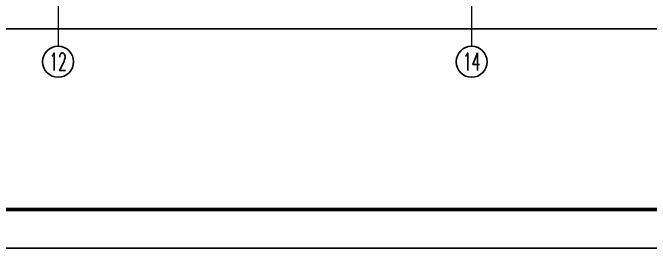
# Model space of a CAD drawing. Extents: x 1417642 to 3570900, y 124798 to 1191112.
# Drawn here: x 1523226 to 1547887, y 507748 to 516867 of the extents above; entities that cross this region are included whole.
import ezdxf
from ezdxf.enums import TextEntityAlignment as Align

# ---------------------------------------------------------------- set-up
doc = ezdxf.new("R2010")
doc.units = 0
doc.header["$LTSCALE"] = 1000
doc.header["$MEASUREMENT"] = 0
doc.linetypes.add('DOTE', pattern=[2.42, 2, -0.2, 0.02, -0.2])
doc.layers.get('0').update_dxf_attribs({"linetype": 'CONTINUOUS'})
doc.layers.get('Defpoints').update_dxf_attribs({"linetype": 'CONTINUOUS'})
for name, color, linetype in [('AXIS', 3, 'CONTINUOUS'), ('AXIS_TEXT', 7, 'CONTINUOUS'), ('DOTE', 1, 'DOTE'), ('PUB_TITLE', 4, 'CONTINUOUS')]:
    doc.layers.add(name, color=color, linetype=linetype)
doc.styles.add('_TCH_AXIS', font='COMPLEX', dxfattribs={"bigfont": 'GBCBIG'})
doc.styles.add('DIM_FONT', font='SIMPLEX.shx', dxfattribs={"width": 0.8})
doc.dimstyles.new('DIMN150', dxfattribs={"dimscale": 1.5, "dimtxt": 300, "dimasz": 100, "dimexe": 250, "dimexo": 300, "dimgap": 150, "dimtad": 1, "dimdec": 0, "dimzin": 0, "dimdsep": 46, "dimtxsty": 'DIM_FONT', "dimblk": 'ARCHTICK', "dimcen": 0.09, "dimdle": 1.5, "dimclrt": 7, "dimazin": 2, "dimtfac": 1, "dimtdec": 0, "dimtix": 1, "dimtmove": 2, "dimatfit": 3, "dimldrblk": 'ARCHTICK', "dimfxl": 1, "dimtolj": 1, "dimtzin": 0, "dimarcsym": 0})

# ---------------------------------------------------------------- blocks, each defined once
blk = doc.blocks.new('_ArchTick')
at = {"color": 0, "linetype": 'ByBlock', "const_width": 0.4}
blk.add_lwpolyline([(-0.5, -0.5), (0.5, 0.5)], dxfattribs=at)
blk = doc.blocks.new('*D2781')
at = {"layer": 'AXIS', "color": 0, "lineweight": -2}
for p, q in [((1439779, 518764), (1439779, 515867)), ((1588579, 518764), (1588579, 515867)), ((1439776, 516242), (1588581, 516242))]:
    blk.add_line(p, q, dxfattribs=at)
at = {"layer": 'Defpoints', "color": 0}
for p in [(1439779, 519214), (1588579, 519214), (1588579, 516242)]:
    blk.add_point(p, dxfattribs=at)
at = {"layer": 'AXIS', "color": 0, "lineweight": -2, "xscale": 150, "yscale": 150, "zscale": 150, "rotation": 180}
blk.add_blockref('_ArchTick', (1439779, 516242), dxfattribs=at)
at = {"layer": 'AXIS', "color": 0, "lineweight": -2, "xscale": 150, "yscale": 150, "zscale": 150}
blk.add_blockref('_ArchTick', (1588579, 516242), dxfattribs=at)
at = {"layer": 'AXIS', "color": 7, "insert": (1514179, 516692), "char_height": 450, "attachment_point": 5, "style": 'DIM_FONT'}
blk.add_mtext('\\A1;148800', dxfattribs=at)

msp = doc.modelspace()

# ---------------------------------------------------------------- linework, layer by layer
at = {"layer": 'AXIS', "lineweight": 0}
for p, q in [((1524978.7, 516666.9, 0), (1524978.7, 515570.4, 0)), ((1540978.7, 516666.9, 0), (1540978.7, 515570.4, 0))]:
    msp.add_line(p, q, dxfattribs=at)
at = {"layer": 'AXIS'}
for centre in [(1524978.7, 514970.4), (1540978.7, 514970.4)]:
    msp.add_circle(centre, 600, dxfattribs=at)
at = {"layer": 'DOTE', "lineweight": 0, "elevation": 0}
for points in [[(1540978.7, 626822.2), (1540978.7, 515570.4)], [(1540978.7, 626522.2), (1540978.7, 515570.4)], [(1524978.7, 599470.9), (1524978.7, 515570.4)]]:
    msp.add_lwpolyline(points, dxfattribs=at)
at = {"layer": 'PUB_TITLE'}
msp.add_lwpolyline([(1417642.3, 507748.4), (1618342.3, 507748.4), (1618342.3, 633898.4), (1417642.3, 633898.4)], close=True, dxfattribs=at)
at = {"layer": 'PUB_TITLE', "const_width": 150}
msp.add_lwpolyline([(1421392.3, 509248.4), (1616842.3, 509248.4), (1616842.3, 632398.4), (1421392.3, 632398.4)], close=True, dxfattribs=at)

# ---------------------------------------------------------------- texts
at = {"layer": 'AXIS_TEXT', "style": '_TCH_AXIS'}
for s, width, p, p2 in [('12', 0.724138, (1524639.3, 514630.9), (1525318.1, 514630.9)), ('14', 0.677419, (1540639.3, 514630.9), (1541318.1, 514630.9))]:
    msp.add_text(s, height=678.82, dxfattribs=dict(at, width=width)).set_placement(p, p2, align=Align.FIT)

# ---------------------------------------------------------------- dimensions: what is measured, and where the dimension line sits
at = {"layer": 'AXIS'}
dim = msp.add_aligned_dim(p1=(1439778.7, 519214.1), p2=(1588578.7, 519214.1), distance=-2972.2, dimstyle='DIMN150', dxfattribs=at)
dim.commit()
dim.dimension.update_dxf_attribs({"geometry": '*D2781', "text_midpoint": (1514178.7, 516691.9)})

doc.saveas('drawing.dxf')
